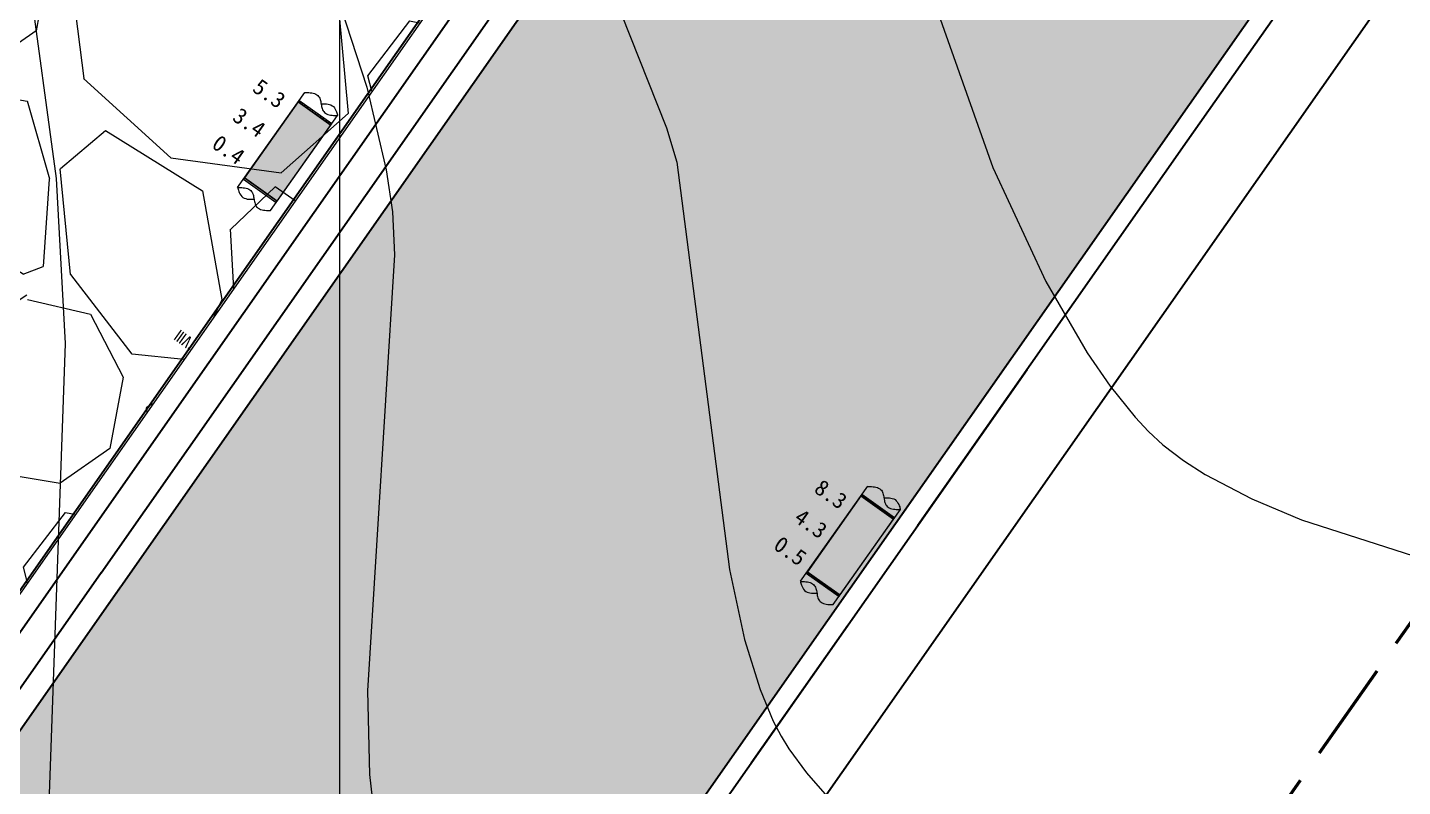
# Model space of a CAD drawing. Header units: inches. Extents: x 36473197 to 36486087, y 3899343 to 3911260.
# Drawn here: x 36480922.3 to 36481264.8, y 3904199.6 to 3904388.9 of the extents above; entities that cross this region are included whole.
import ezdxf

# ---------------------------------------------------------------- set-up
doc = ezdxf.new("R2010")
doc.units = ezdxf.units.IN
doc.header["$MEASUREMENT"] = 0
doc.linetypes.add('采区边界', pattern=[0.03, 0.0125, -0.001, 0.003, -0.001, 0.0125])
for name, color, linetype, lineweight in [('4煤底板等值线', 7, 'Continuous', 0), ('小柱状', 7, 'Continuous', 0), ('巷道', 7, 'Continuous', 0), ('巷道掘进尺', 7, 'Continuous', 0), ('经纬网', 7, 'Continuous', 0), ('西区开拓设计', 7, 'Continuous', 0), ('采掘图', 7, 'Continuous', 0), ('采空区', 7, 'Continuous', 0)]:
    doc.layers.add(name, color=color, linetype=linetype, lineweight=lineweight)
doc.layers.add('巷道1', color=7, linetype='Continuous', lineweight=0, true_color=0x2d2d2d)
doc.styles.add('宋体', font='SIMSUN.TTC')
doc.styles.add('黑体', font='simhei.ttf')
doc.linetypes.add('保护煤柱', pattern='A,0.0195,-0.001,[6,西北矿业高家堡煤矿2022年采掘接续图(2022.8.14).shx,S=1.01575e-06,R=0,X=0,Y=0],0.0195', length=0.04)

msp = doc.modelspace()

# ---------------------------------------------------------------- hatches: boundary and pattern name
at = {"layer": '小柱状'}
for points in [[(36480976.3, 3904351.36), (36480984.47, 3904345.6), (36480997.84, 3904364.56), (36480989.67, 3904370.32)], [(36481116.56, 3904253.19), (36481124.74, 3904247.43), (36481138.11, 3904266.38), (36481129.93, 3904272.15)]]:
    msp.add_hatch(color=7, dxfattribs=at).paths.add_polyline_path(points, flags=17)
at = {"layer": '小柱状', "lineweight": 0}
h = msp.add_hatch(dxfattribs=at)
h.set_pattern_fill('泥岩_1_1', color=256, scale=133.333333, angle=-35, style=0, pattern_type=2)
h.set_pattern_definition([(145, (36480989.5006, 3904364.4316), (-0.45886, -0.65532), [0.266667, -0.533333]), (325, (36480989.8393, 3904364.6828), (0.45886, 0.65532), [0.266667, -0.533333]), (325, (36480989.3423, 3904364.7867), (0.45886, 0.65532), []), (325, (36480989.11285, 3904364.459), (0.45886, 0.65532), [])])
h.paths.add_polyline_path([(36480989.67, 3904370.32), (36480997.84, 3904364.56), (36480998.07, 3904364.88), (36480989.9, 3904370.65)], flags=17)
h = msp.add_hatch(dxfattribs=at)
h.set_pattern_fill('细粒砂岩_1', color=256, scale=100, angle=-35, style=0, pattern_type=2)
h.set_pattern_definition([(145, (36481130.1439, 3904266.28966), (-0.344146, -0.49149), [0.007222, -0.592778]), (145, (36481130.14806, 3904266.28796), (-0.344146, -0.49149), [0.016, -0.584]), (145, (36481130.1507, 3904266.28735), (-0.344146, -0.49149), [0.021, -0.579]), (145, (36481130.1531, 3904266.28687), (-0.344146, -0.49149), [0.02552, -0.57448]), (145, (36481130.15474, 3904266.28694), (-0.344146, -0.49149), [0.02812, -0.57188]), (145, (36481130.1564, 3904266.287), (-0.344146, -0.49149), [0.03072, -0.56928]), (145, (36481130.158, 3904266.2871), (-0.344146, -0.49149), [0.03332, -0.56668]), (145, (36481130.1596, 3904266.2872), (-0.344146, -0.49149), [0.035708, -0.564292]), (145, (36481130.1608, 3904266.2876), (-0.344146, -0.49149), [0.037246, -0.562754]), (145, (36481130.162, 3904266.288), (-0.344146, -0.49149), [0.038785, -0.561215]), (145, (36481130.1632, 3904266.28836), (-0.344146, -0.49149), [0.040323, -0.559677]), (145, (36481130.1644, 3904266.28874), (-0.344146, -0.49149), [0.04186, -0.55814]), (145, (36481130.1656, 3904266.2891), (-0.344146, -0.49149), [9e-17, -0.6]), (145, (36481130.1656, 3904266.2891), (-0.344146, -0.49149), [0.0434, -0.5566]), (145, (36481130.1665, 3904266.2897), (-0.344146, -0.49149), [0.0442, -0.5558]), (145, (36481130.1674, 3904266.2903), (-0.344146, -0.49149), [0.045, -0.555]), (145, (36481130.1683, 3904266.2909), (-0.344146, -0.49149), [0.0458, -0.5542]), (145, (36481130.1692, 3904266.2915), (-0.344146, -0.49149), [0.0466, -0.5534]), (145, (36481130.1701, 3904266.29206), (-0.344146, -0.49149), [0.0474, -0.5526]), (145, (36481130.171, 3904266.29265), (-0.344146, -0.49149), [4e-17, -0.6]), (145, (36481130.171, 3904266.29265), (-0.344146, -0.49149), [0.0482, -0.5518]), (145, (36481130.1717, 3904266.2934), (-0.344146, -0.49149), [0.048477, -0.551523]), (145, (36481130.1724, 3904266.29413), (-0.344146, -0.49149), [0.048754, -0.551246]), (145, (36481130.17306, 3904266.2949), (-0.344146, -0.49149), [0.04903, -0.55097]), (145, (36481130.17375, 3904266.2956), (-0.344146, -0.49149), [0.049308, -0.550692]), (145, (36481130.17443, 3904266.29635), (-0.344146, -0.49149), [0.049585, -0.550415]), (145, (36481130.1751, 3904266.2971), (-0.344146, -0.49149), [0.04986, -0.55014]), (145, (36481130.1757, 3904266.2979), (-0.344146, -0.49149), [0.04986, -0.55014]), (145, (36481130.17615, 3904266.2988), (-0.344146, -0.49149), [0.049585, -0.550415]), (145, (36481130.1766, 3904266.2997), (-0.344146, -0.49149), [0.049308, -0.550692]), (145, (36481130.1771, 3904266.3006), (-0.344146, -0.49149), [0.04903, -0.55097]), (145, (36481130.17753, 3904266.3015), (-0.344146, -0.49149), [0.048754, -0.551246]), (145, (36481130.178, 3904266.3024), (-0.344146, -0.49149), [0.048477, -0.551523]), (145, (36481130.17845, 3904266.3033), (-0.344146, -0.49149), [0.0482, -0.5518]), (145, (36481130.139, 3904266.33095), (-0.344146, -0.49149), [4e-17, -0.6]), (145, (36481130.1787, 3904266.30435), (-0.344146, -0.49149), [0.0474, -0.5526]), (145, (36481130.17895, 3904266.3054), (-0.344146, -0.49149), [0.0466, -0.5534]), (145, (36481130.1792, 3904266.30645), (-0.344146, -0.49149), [0.0458, -0.5542]), (145, (36481130.17944, 3904266.3075), (-0.344146, -0.49149), [0.045, -0.555]), (145, (36481130.1797, 3904266.30854), (-0.344146, -0.49149), [0.0442, -0.5558]), (145, (36481130.1799, 3904266.3096), (-0.344146, -0.49149), [0.0434, -0.5566]), (145, (36481130.1444, 3904266.3345), (-0.344146, -0.49149), [0, -0.6]), (145, (36481130.1799, 3904266.31085), (-0.344146, -0.49149), [0.04186, -0.55814]), (145, (36481130.1798, 3904266.3121), (-0.344146, -0.49149), [0.040323, -0.559677]), (145, (36481130.17976, 3904266.3134), (-0.344146, -0.49149), [0.038785, -0.561215]), (145, (36481130.1797, 3904266.31463), (-0.344146, -0.49149), [0.037246, -0.562754]), (145, (36481130.17965, 3904266.3159), (-0.344146, -0.49149), [0.035708, -0.564292]), (145, (36481130.17924, 3904266.3174), (-0.344146, -0.49149), [0.03332, -0.56668]), (145, (36481130.17875, 3904266.31896), (-0.344146, -0.49149), [0.03072, -0.56928]), (145, (36481130.17826, 3904266.3205), (-0.344146, -0.49149), [0.02812, -0.57188]), (145, (36481130.17777, 3904266.3221), (-0.344146, -0.49149), [0.02552, -0.57448]), (145, (36481130.1765, 3904266.3242), (-0.344146, -0.49149), [0.021, -0.579]), (145, (36481130.175, 3904266.32646), (-0.344146, -0.49149), [0.016, -0.584]), (145, (36481130.17306, 3904266.3288), (-0.344146, -0.49149), [0.01011, -0.58989]), (145, (36481130.08294, 3904266.32953), (-0.344146, -0.49149), [0.007222, -0.592778]), (145, (36481130.0871, 3904266.32783), (-0.344146, -0.49149), [0.016, -0.584]), (145, (36481130.0897, 3904266.3272), (-0.344146, -0.49149), [0.021, -0.579]), (145, (36481130.09215, 3904266.32674), (-0.344146, -0.49149), [0.02552, -0.57448]), (145, (36481130.0938, 3904266.3268), (-0.344146, -0.49149), [0.02812, -0.57188]), (145, (36481130.0954, 3904266.3269), (-0.344146, -0.49149), [0.03072, -0.56928]), (145, (36481130.09707, 3904266.32696), (-0.344146, -0.49149), [0.03332, -0.56668]), (145, (36481130.0986, 3904266.3271), (-0.344146, -0.49149), [0.035708, -0.564292]), (145, (36481130.0998, 3904266.3275), (-0.344146, -0.49149), [0.037246, -0.562754]), (145, (36481130.101, 3904266.32785), (-0.344146, -0.49149), [0.038785, -0.561215]), (145, (36481130.1022, 3904266.32823), (-0.344146, -0.49149), [0.040323, -0.559677]), (145, (36481130.10343, 3904266.3286), (-0.344146, -0.49149), [0.04186, -0.55814]), (145, (36481130.10464, 3904266.329), (-0.344146, -0.49149), [2e-17, -0.6]), (145, (36481130.10464, 3904266.329), (-0.344146, -0.49149), [0.0434, -0.5566]), (145, (36481130.10554, 3904266.3296), (-0.344146, -0.49149), [0.0442, -0.5558]), (145, (36481130.10644, 3904266.33017), (-0.344146, -0.49149), [0.045, -0.555]), (145, (36481130.10734, 3904266.33076), (-0.344146, -0.49149), [0.0458, -0.5542]), (145, (36481130.10824, 3904266.33135), (-0.344146, -0.49149), [0.0466, -0.5534]), (145, (36481130.10914, 3904266.33193), (-0.344146, -0.49149), [0.0474, -0.5526]), (145, (36481130.11004, 3904266.3325), (-0.344146, -0.49149), [2e-17, -0.6]), (145, (36481130.11004, 3904266.3325), (-0.344146, -0.49149), [0.0482, -0.5518]), (145, (36481130.11073, 3904266.33326), (-0.344146, -0.49149), [0.048477, -0.551523]), (145, (36481130.1114, 3904266.334), (-0.344146, -0.49149), [0.048754, -0.551246]), (145, (36481130.1121, 3904266.33474), (-0.344146, -0.49149), [0.04903, -0.55097]), (145, (36481130.1128, 3904266.3355), (-0.344146, -0.49149), [0.049308, -0.550692]), (145, (36481130.1135, 3904266.3362), (-0.344146, -0.49149), [0.049585, -0.550415]), (145, (36481130.11417, 3904266.33696), (-0.344146, -0.49149), [0.04986, -0.55014]), (145, (36481130.11474, 3904266.3378), (-0.344146, -0.49149), [0.04986, -0.55014]), (145, (36481130.1152, 3904266.3387), (-0.344146, -0.49149), [0.049585, -0.550415]), (145, (36481130.11566, 3904266.3396), (-0.344146, -0.49149), [0.049308, -0.550692]), (145, (36481130.1161, 3904266.3405), (-0.344146, -0.49149), [0.04903, -0.55097]), (145, (36481130.1166, 3904266.3414), (-0.344146, -0.49149), [0.048754, -0.551246]), (145, (36481130.11704, 3904266.3423), (-0.344146, -0.49149), [0.048477, -0.551523]), (145, (36481130.1175, 3904266.3432), (-0.344146, -0.49149), [0.0482, -0.5518]), (145, (36481130.078, 3904266.3708), (-0.344146, -0.49149), [0, -0.6]), (145, (36481130.11775, 3904266.3442), (-0.344146, -0.49149), [0.0474, -0.5526]), (145, (36481130.118, 3904266.3453), (-0.344146, -0.49149), [0.0466, -0.5534]), (145, (36481130.11824, 3904266.3463), (-0.344146, -0.49149), [0.0458, -0.5542]), (145, (36481130.1185, 3904266.34737), (-0.344146, -0.49149), [0.045, -0.555]), (145, (36481130.1187, 3904266.3484), (-0.344146, -0.49149), [0.0442, -0.5558]), (145, (36481130.119, 3904266.34946), (-0.344146, -0.49149), [0.0434, -0.5566]), (145, (36481130.0834, 3904266.37436), (-0.344146, -0.49149), [4e-17, -0.6]), (145, (36481130.1189, 3904266.3507), (-0.344146, -0.49149), [0.04186, -0.55814]), (145, (36481130.11886, 3904266.352), (-0.344146, -0.49149), [0.040323, -0.559677]), (145, (36481130.1188, 3904266.35325), (-0.344146, -0.49149), [0.038785, -0.561215]), (145, (36481130.11875, 3904266.3545), (-0.344146, -0.49149), [0.037246, -0.562754]), (145, (36481130.1187, 3904266.35577), (-0.344146, -0.49149), [0.035708, -0.564292]), (145, (36481130.1183, 3904266.3573), (-0.344146, -0.49149), [0.03332, -0.56668]), (145, (36481130.1178, 3904266.35884), (-0.344146, -0.49149), [0.03072, -0.56928]), (145, (36481130.1173, 3904266.3604), (-0.344146, -0.49149), [0.02812, -0.57188]), (145, (36481130.1168, 3904266.36197), (-0.344146, -0.49149), [0.02552, -0.57448]), (145, (36481130.11554, 3904266.3641), (-0.344146, -0.49149), [0.021, -0.579]), (145, (36481130.11406, 3904266.36633), (-0.344146, -0.49149), [0.016, -0.584]), (145, (36481130.1121, 3904266.3687), (-0.344146, -0.49149), [0.01011, -0.58989]), (145, (36481130.0211, 3904266.37564), (-0.344146, -0.49149), [0.007222, -0.592778]), (145, (36481130.02527, 3904266.37394), (-0.344146, -0.49149), [0.016, -0.584]), (145, (36481130.0279, 3904266.3733), (-0.344146, -0.49149), [0.021, -0.579]), (145, (36481130.0303, 3904266.37285), (-0.344146, -0.49149), [0.02552, -0.57448]), (145, (36481130.03195, 3904266.3729), (-0.344146, -0.49149), [0.02812, -0.57188]), (145, (36481130.0336, 3904266.373), (-0.344146, -0.49149), [0.03072, -0.56928]), (145, (36481130.0352, 3904266.37307), (-0.344146, -0.49149), [0.03332, -0.56668]), (145, (36481130.0368, 3904266.3732), (-0.344146, -0.49149), [0.035708, -0.564292]), (145, (36481130.038, 3904266.3736), (-0.344146, -0.49149), [0.037246, -0.562754]), (145, (36481130.0392, 3904266.37396), (-0.344146, -0.49149), [0.038785, -0.561215]), (145, (36481130.0404, 3904266.37434), (-0.344146, -0.49149), [0.040323, -0.559677]), (145, (36481130.0416, 3904266.3747), (-0.344146, -0.49149), [0.04186, -0.55814]), (145, (36481130.0428, 3904266.3751), (-0.344146, -0.49149), [0, -0.6]), (145, (36481130.0428, 3904266.3751), (-0.344146, -0.49149), [0.0434, -0.5566]), (145, (36481130.0437, 3904266.3757), (-0.344146, -0.49149), [0.0442, -0.5558]), (145, (36481130.0446, 3904266.3763), (-0.344146, -0.49149), [0.045, -0.555]), (145, (36481130.0455, 3904266.37686), (-0.344146, -0.49149), [0.0458, -0.5542]), (145, (36481130.0464, 3904266.37745), (-0.344146, -0.49149), [0.0466, -0.5534]), (145, (36481130.0473, 3904266.37804), (-0.344146, -0.49149), [0.0474, -0.5526]), (145, (36481130.0482, 3904266.37863), (-0.344146, -0.49149), [3e-17, -0.6]), (145, (36481130.0482, 3904266.37863), (-0.344146, -0.49149), [0.0482, -0.5518]), (145, (36481130.0489, 3904266.3794), (-0.344146, -0.49149), [0.048477, -0.551523]), (145, (36481130.0496, 3904266.3801), (-0.344146, -0.49149), [0.048754, -0.551246]), (145, (36481130.05027, 3904266.38085), (-0.344146, -0.49149), [0.04903, -0.55097]), (145, (36481130.05095, 3904266.3816), (-0.344146, -0.49149), [0.049308, -0.550692]), (145, (36481130.05164, 3904266.3823), (-0.344146, -0.49149), [0.049585, -0.550415]), (145, (36481130.0523, 3904266.38307), (-0.344146, -0.49149), [0.04986, -0.55014]), (145, (36481130.0529, 3904266.3839), (-0.344146, -0.49149), [0.04986, -0.55014]), (145, (36481130.05336, 3904266.3848), (-0.344146, -0.49149), [0.049585, -0.550415]), (145, (36481130.0538, 3904266.3857), (-0.344146, -0.49149), [0.049308, -0.550692]), (145, (36481130.0543, 3904266.3866), (-0.344146, -0.49149), [0.04903, -0.55097]), (145, (36481130.05474, 3904266.3875), (-0.344146, -0.49149), [0.048754, -0.551246]), (145, (36481130.0552, 3904266.3884), (-0.344146, -0.49149), [0.048477, -0.551523]), (145, (36481130.05566, 3904266.3893), (-0.344146, -0.49149), [0.0482, -0.5518]), (145, (36481130.0162, 3904266.4169), (-0.344146, -0.49149), [3e-17, -0.6]), (145, (36481130.0559, 3904266.3903), (-0.344146, -0.49149), [0.0474, -0.5526]), (145, (36481130.05615, 3904266.3914), (-0.344146, -0.49149), [0.0466, -0.5534]), (145, (36481130.0564, 3904266.3924), (-0.344146, -0.49149), [0.0458, -0.5542]), (145, (36481130.05665, 3904266.3935), (-0.344146, -0.49149), [0.045, -0.555]), (145, (36481130.0569, 3904266.3945), (-0.344146, -0.49149), [0.0442, -0.5558]), (145, (36481130.05714, 3904266.3956), (-0.344146, -0.49149), [0.0434, -0.5566]), (145, (36481130.0216, 3904266.42046), (-0.344146, -0.49149), [3e-17, -0.6]), (145, (36481130.0571, 3904266.39683), (-0.344146, -0.49149), [0.04186, -0.55814]), (145, (36481130.057, 3904266.3981), (-0.344146, -0.49149), [0.040323, -0.559677]), (145, (36481130.05697, 3904266.39935), (-0.344146, -0.49149), [0.038785, -0.561215]), (145, (36481130.0569, 3904266.4006), (-0.344146, -0.49149), [0.037246, -0.562754]), (145, (36481130.05686, 3904266.4019), (-0.344146, -0.49149), [0.035708, -0.564292]), (145, (36481130.05645, 3904266.4034), (-0.344146, -0.49149), [0.03332, -0.56668]), (145, (36481130.05596, 3904266.40494), (-0.344146, -0.49149), [0.03072, -0.56928]), (145, (36481130.05547, 3904266.4065), (-0.344146, -0.49149), [0.02812, -0.57188]), (145, (36481130.055, 3904266.4081), (-0.344146, -0.49149), [0.02552, -0.57448]), (145, (36481130.0537, 3904266.4102), (-0.344146, -0.49149), [0.021, -0.579]), (145, (36481130.0522, 3904266.41244), (-0.344146, -0.49149), [0.016, -0.584]), (145, (36481130.0503, 3904266.4148), (-0.344146, -0.49149), [0.01011, -0.58989]), (145, (36481129.7261, 3904266.216), (-0.344146, -0.49149), [0.007222, -0.592778]), (145, (36481129.73024, 3904266.2143), (-0.344146, -0.49149), [0.016, -0.584]), (145, (36481129.73286, 3904266.2137), (-0.344146, -0.49149), [0.021, -0.579]), (145, (36481129.7353, 3904266.2132), (-0.344146, -0.49149), [0.02552, -0.57448]), (145, (36481129.7369, 3904266.2133), (-0.344146, -0.49149), [0.02812, -0.57188]), (145, (36481129.73856, 3904266.21334), (-0.344146, -0.49149), [0.03072, -0.56928]), (145, (36481129.7402, 3904266.2134), (-0.344146, -0.49149), [0.03332, -0.56668]), (145, (36481129.74175, 3904266.21355), (-0.344146, -0.49149), [0.035708, -0.564292]), (145, (36481129.74296, 3904266.2139), (-0.344146, -0.49149), [0.037246, -0.562754]), (145, (36481129.74416, 3904266.2143), (-0.344146, -0.49149), [0.038785, -0.561215]), (145, (36481129.74536, 3904266.2147), (-0.344146, -0.49149), [0.040323, -0.559677]), (145, (36481129.74657, 3904266.21506), (-0.344146, -0.49149), [0.04186, -0.55814]), (145, (36481129.7478, 3904266.21544), (-0.344146, -0.49149), [1e-17, -0.6]), (145, (36481129.7478, 3904266.21544), (-0.344146, -0.49149), [0.0434, -0.5566]), (145, (36481129.7487, 3904266.21603), (-0.344146, -0.49149), [0.0442, -0.5558]), (145, (36481129.7496, 3904266.2166), (-0.344146, -0.49149), [0.045, -0.555]), (145, (36481129.7505, 3904266.2172), (-0.344146, -0.49149), [0.0458, -0.5542]), (145, (36481129.7514, 3904266.2178), (-0.344146, -0.49149), [0.0466, -0.5534]), (145, (36481129.7523, 3904266.2184), (-0.344146, -0.49149), [0.0474, -0.5526]), (145, (36481129.7532, 3904266.219), (-0.344146, -0.49149), [0, -0.6]), (145, (36481129.7532, 3904266.219), (-0.344146, -0.49149), [0.0482, -0.5518]), (145, (36481129.75387, 3904266.2197), (-0.344146, -0.49149), [0.048477, -0.551523]), (145, (36481129.75455, 3904266.22046), (-0.344146, -0.49149), [0.048754, -0.551246]), (145, (36481129.75524, 3904266.2212), (-0.344146, -0.49149), [0.04903, -0.55097]), (145, (36481129.7559, 3904266.22194), (-0.344146, -0.49149), [0.049308, -0.550692]), (145, (36481129.7566, 3904266.2227), (-0.344146, -0.49149), [0.049585, -0.550415]), (145, (36481129.7573, 3904266.2234), (-0.344146, -0.49149), [0.04986, -0.55014]), (145, (36481129.7579, 3904266.22424), (-0.344146, -0.49149), [0.04986, -0.55014]), (145, (36481129.75833, 3904266.22514), (-0.344146, -0.49149), [0.049585, -0.550415]), (145, (36481129.7588, 3904266.22603), (-0.344146, -0.49149), [0.049308, -0.550692]), (145, (36481129.75925, 3904266.22693), (-0.344146, -0.49149), [0.04903, -0.55097]), (145, (36481129.7597, 3904266.22783), (-0.344146, -0.49149), [0.048754, -0.551246]), (145, (36481129.7602, 3904266.2287), (-0.344146, -0.49149), [0.048477, -0.551523]), (145, (36481129.76064, 3904266.2296), (-0.344146, -0.49149), [0.0482, -0.5518]), (145, (36481129.72115, 3904266.2573), (-0.344146, -0.49149), [2e-17, -0.6]), (145, (36481129.7609, 3904266.2307), (-0.344146, -0.49149), [0.0474, -0.5526]), (145, (36481129.7611, 3904266.2317), (-0.344146, -0.49149), [0.0466, -0.5534]), (145, (36481129.7614, 3904266.2328), (-0.344146, -0.49149), [0.0458, -0.5542]), (145, (36481129.7616, 3904266.2338), (-0.344146, -0.49149), [0.045, -0.555]), (145, (36481129.76186, 3904266.2349), (-0.344146, -0.49149), [0.0442, -0.5558]), (145, (36481129.7621, 3904266.2359), (-0.344146, -0.49149), [0.0434, -0.5566]), (145, (36481129.72656, 3904266.2608), (-0.344146, -0.49149), [4e-17, -0.6]), (145, (36481129.76205, 3904266.2372), (-0.344146, -0.49149), [0.04186, -0.55814]), (145, (36481129.762, 3904266.23844), (-0.344146, -0.49149), [0.040323, -0.559677]), (145, (36481129.76194, 3904266.2397), (-0.344146, -0.49149), [0.038785, -0.561215]), (145, (36481129.7619, 3904266.24096), (-0.344146, -0.49149), [0.037246, -0.562754]), (145, (36481129.7618, 3904266.2422), (-0.344146, -0.49149), [0.035708, -0.564292]), (145, (36481129.7614, 3904266.2437), (-0.344146, -0.49149), [0.03332, -0.56668]), (145, (36481129.76093, 3904266.2453), (-0.344146, -0.49149), [0.03072, -0.56928]), (145, (36481129.76044, 3904266.24686), (-0.344146, -0.49149), [0.02812, -0.57188]), (145, (36481129.75995, 3904266.2484), (-0.344146, -0.49149), [0.02552, -0.57448]), (145, (36481129.7587, 3904266.25054), (-0.344146, -0.49149), [0.021, -0.579]), (145, (36481129.7572, 3904266.2528), (-0.344146, -0.49149), [0.016, -0.584]), (145, (36481129.75524, 3904266.25513), (-0.344146, -0.49149), [0.01011, -0.58989]), (145, (36481129.6651, 3904266.25586), (-0.344146, -0.49149), [0.007222, -0.592778]), (145, (36481129.6693, 3904266.25416), (-0.344146, -0.49149), [0.016, -0.584]), (145, (36481129.6719, 3904266.25355), (-0.344146, -0.49149), [0.021, -0.579]), (145, (36481129.67433, 3904266.25307), (-0.344146, -0.49149), [0.02552, -0.57448]), (145, (36481129.676, 3904266.25314), (-0.344146, -0.49149), [0.02812, -0.57188]), (145, (36481129.6776, 3904266.2532), (-0.344146, -0.49149), [0.03072, -0.56928]), (145, (36481129.67925, 3904266.2533), (-0.344146, -0.49149), [0.03332, -0.56668]), (145, (36481129.6808, 3904266.2534), (-0.344146, -0.49149), [0.035708, -0.564292]), (145, (36481129.682, 3904266.2538), (-0.344146, -0.49149), [0.037246, -0.562754]), (145, (36481129.6832, 3904266.2542), (-0.344146, -0.49149), [0.038785, -0.561215]), (145, (36481129.6844, 3904266.25456), (-0.344146, -0.49149), [0.040323, -0.559677]), (145, (36481129.6856, 3904266.25494), (-0.344146, -0.49149), [0.04186, -0.55814]), (145, (36481129.6868, 3904266.2553), (-0.344146, -0.49149), [0, -0.6]), (145, (36481129.6868, 3904266.2553), (-0.344146, -0.49149), [0.0434, -0.5566]), (145, (36481129.6877, 3904266.2559), (-0.344146, -0.49149), [0.0442, -0.5558]), (145, (36481129.6886, 3904266.2565), (-0.344146, -0.49149), [0.045, -0.555]), (145, (36481129.6895, 3904266.2571), (-0.344146, -0.49149), [0.0458, -0.5542]), (145, (36481129.6904, 3904266.2577), (-0.344146, -0.49149), [0.0466, -0.5534]), (145, (36481129.6913, 3904266.25826), (-0.344146, -0.49149), [0.0474, -0.5526]), (145, (36481129.6922, 3904266.25885), (-0.344146, -0.49149), [2e-17, -0.6]), (145, (36481129.6922, 3904266.25885), (-0.344146, -0.49149), [0.0482, -0.5518]), (145, (36481129.6929, 3904266.2596), (-0.344146, -0.49149), [0.048477, -0.551523]), (145, (36481129.6936, 3904266.26033), (-0.344146, -0.49149), [0.048754, -0.551246]), (145, (36481129.6943, 3904266.2611), (-0.344146, -0.49149), [0.04903, -0.55097]), (145, (36481129.695, 3904266.2618), (-0.344146, -0.49149), [0.049308, -0.550692]), (145, (36481129.69566, 3904266.26255), (-0.344146, -0.49149), [0.049585, -0.550415]), (145, (36481129.69635, 3904266.2633), (-0.344146, -0.49149), [0.04986, -0.55014]), (145, (36481129.6969, 3904266.2641), (-0.344146, -0.49149), [0.04986, -0.55014]), (145, (36481129.6974, 3904266.265), (-0.344146, -0.49149), [0.049585, -0.550415]), (145, (36481129.69784, 3904266.2659), (-0.344146, -0.49149), [0.049308, -0.550692]), (145, (36481129.6983, 3904266.2668), (-0.344146, -0.49149), [0.04903, -0.55097]), (145, (36481129.69876, 3904266.2677), (-0.344146, -0.49149), [0.048754, -0.551246]), (145, (36481129.6992, 3904266.2686), (-0.344146, -0.49149), [0.048477, -0.551523]), (145, (36481129.6997, 3904266.2695), (-0.344146, -0.49149), [0.0482, -0.5518]), (145, (36481129.6602, 3904266.29715), (-0.344146, -0.49149), [2e-17, -0.6]), (145, (36481129.6999, 3904266.27055), (-0.344146, -0.49149), [0.0474, -0.5526]), (145, (36481129.7002, 3904266.2716), (-0.344146, -0.49149), [0.0466, -0.5534]), (145, (36481129.7004, 3904266.27265), (-0.344146, -0.49149), [0.0458, -0.5542]), (145, (36481129.70067, 3904266.2737), (-0.344146, -0.49149), [0.045, -0.555]), (145, (36481129.7009, 3904266.27474), (-0.344146, -0.49149), [0.0442, -0.5558]), (145, (36481129.70116, 3904266.2758), (-0.344146, -0.49149), [0.0434, -0.5566]), (145, (36481129.6656, 3904266.3007), (-0.344146, -0.49149), [2e-17, -0.6]), (145, (36481129.7011, 3904266.27705), (-0.344146, -0.49149), [0.04186, -0.55814]), (145, (36481129.70104, 3904266.2783), (-0.344146, -0.49149), [0.040323, -0.559677]), (145, (36481129.701, 3904266.2796), (-0.344146, -0.49149), [0.038785, -0.561215]), (145, (36481129.70093, 3904266.28083), (-0.344146, -0.49149), [0.037246, -0.562754]), (145, (36481129.7009, 3904266.2821), (-0.344146, -0.49149), [0.035708, -0.564292]), (145, (36481129.7005, 3904266.2836), (-0.344146, -0.49149), [0.03332, -0.56668]), (145, (36481129.7, 3904266.28516), (-0.344146, -0.49149), [0.03072, -0.56928]), (145, (36481129.6995, 3904266.2867), (-0.344146, -0.49149), [0.02812, -0.57188]), (145, (36481129.699, 3904266.2883), (-0.344146, -0.49149), [0.02552, -0.57448]), (145, (36481129.6977, 3904266.2904), (-0.344146, -0.49149), [0.021, -0.579]), (145, (36481129.69624, 3904266.29266), (-0.344146, -0.49149), [0.016, -0.584]), (145, (36481129.6943, 3904266.295), (-0.344146, -0.49149), [0.01011, -0.58989]), (145, (36481129.6033, 3904266.30197), (-0.344146, -0.49149), [0.007222, -0.592778]), (145, (36481129.60745, 3904266.30027), (-0.344146, -0.49149), [0.016, -0.584]), (145, (36481129.6101, 3904266.29965), (-0.344146, -0.49149), [0.021, -0.579]), (145, (36481129.6125, 3904266.2992), (-0.344146, -0.49149), [0.02552, -0.57448]), (145, (36481129.61413, 3904266.29925), (-0.344146, -0.49149), [0.02812, -0.57188]), (145, (36481129.6158, 3904266.2993), (-0.344146, -0.49149), [0.03072, -0.56928]), (145, (36481129.6174, 3904266.2994), (-0.344146, -0.49149), [0.03332, -0.56668]), (145, (36481129.61896, 3904266.29953), (-0.344146, -0.49149), [0.035708, -0.564292]), (145, (36481129.62017, 3904266.2999), (-0.344146, -0.49149), [0.037246, -0.562754]), (145, (36481129.62137, 3904266.3003), (-0.344146, -0.49149), [0.038785, -0.561215]), (145, (36481129.6226, 3904266.30066), (-0.344146, -0.49149), [0.040323, -0.559677]), (145, (36481129.6238, 3904266.30104), (-0.344146, -0.49149), [0.04186, -0.55814]), (145, (36481129.625, 3904266.3014), (-0.344146, -0.49149), [2e-17, -0.6]), (145, (36481129.625, 3904266.3014), (-0.344146, -0.49149), [0.0434, -0.5566]), (145, (36481129.6259, 3904266.302), (-0.344146, -0.49149), [0.0442, -0.5558]), (145, (36481129.6268, 3904266.3026), (-0.344146, -0.49149), [0.045, -0.555]), (145, (36481129.6277, 3904266.3032), (-0.344146, -0.49149), [0.0458, -0.5542]), (145, (36481129.6286, 3904266.3038), (-0.344146, -0.49149), [0.0466, -0.5534]), (145, (36481129.6295, 3904266.30437), (-0.344146, -0.49149), [0.0474, -0.5526]), (145, (36481129.6304, 3904266.30496), (-0.344146, -0.49149), [0, -0.6]), (145, (36481129.6304, 3904266.30496), (-0.344146, -0.49149), [0.0482, -0.5518]), (145, (36481129.6311, 3904266.3057), (-0.344146, -0.49149), [0.048477, -0.551523]), (145, (36481129.63176, 3904266.30644), (-0.344146, -0.49149), [0.048754, -0.551246]), (145, (36481129.63245, 3904266.3072), (-0.344146, -0.49149), [0.04903, -0.55097]), (145, (36481129.63314, 3904266.3079), (-0.344146, -0.49149), [0.049308, -0.550692]), (145, (36481129.6338, 3904266.30866), (-0.344146, -0.49149), [0.049585, -0.550415]), (145, (36481129.6345, 3904266.3094), (-0.344146, -0.49149), [0.04986, -0.55014]), (145, (36481129.6351, 3904266.3102), (-0.344146, -0.49149), [0.04986, -0.55014]), (145, (36481129.63554, 3904266.3111), (-0.344146, -0.49149), [0.049585, -0.550415]), (145, (36481129.636, 3904266.312), (-0.344146, -0.49149), [0.049308, -0.550692]), (145, (36481129.63646, 3904266.3129), (-0.344146, -0.49149), [0.04903, -0.55097]), (145, (36481129.6369, 3904266.3138), (-0.344146, -0.49149), [0.048754, -0.551246]), (145, (36481129.6374, 3904266.3147), (-0.344146, -0.49149), [0.048477, -0.551523]), (145, (36481129.63784, 3904266.3156), (-0.344146, -0.49149), [0.0482, -0.5518]), (145, (36481129.59836, 3904266.34325), (-0.344146, -0.49149), [0, -0.6]), (145, (36481129.6381, 3904266.31666), (-0.344146, -0.49149), [0.0474, -0.5526]), (145, (36481129.63834, 3904266.3177), (-0.344146, -0.49149), [0.0466, -0.5534]), (145, (36481129.6386, 3904266.31875), (-0.344146, -0.49149), [0.0458, -0.5542]), (145, (36481129.6388, 3904266.3198), (-0.344146, -0.49149), [0.045, -0.555]), (145, (36481129.6391, 3904266.32085), (-0.344146, -0.49149), [0.0442, -0.5558]), (145, (36481129.6393, 3904266.3219), (-0.344146, -0.49149), [0.0434, -0.5566]), (145, (36481129.60377, 3904266.3468), (-0.344146, -0.49149), [4e-17, -0.6]), (145, (36481129.63926, 3904266.32316), (-0.344146, -0.49149), [0.04186, -0.55814]), (145, (36481129.6392, 3904266.3244), (-0.344146, -0.49149), [0.040323, -0.559677]), (145, (36481129.63915, 3904266.3257), (-0.344146, -0.49149), [0.038785, -0.561215]), (145, (36481129.6391, 3904266.32694), (-0.344146, -0.49149), [0.037246, -0.562754]), (145, (36481129.63904, 3904266.3282), (-0.344146, -0.49149), [0.035708, -0.564292]), (145, (36481129.63863, 3904266.3297), (-0.344146, -0.49149), [0.03332, -0.56668]), (145, (36481129.63814, 3904266.33127), (-0.344146, -0.49149), [0.03072, -0.56928]), (145, (36481129.63765, 3904266.33283), (-0.344146, -0.49149), [0.02812, -0.57188]), (145, (36481129.63716, 3904266.3344), (-0.344146, -0.49149), [0.02552, -0.57448]), (145, (36481129.6359, 3904266.3365), (-0.344146, -0.49149), [0.021, -0.579]), (145, (36481129.6344, 3904266.33877), (-0.344146, -0.49149), [0.016, -0.584]), (145, (36481129.63245, 3904266.3411), (-0.344146, -0.49149), [0.01011, -0.58989])])
h.paths.add_polyline_path([(36481129.89, 3904272.08), (36481138.06, 3904266.31), (36481138.29, 3904266.64), (36481130.12, 3904272.4)], flags=17)
h = msp.add_hatch(dxfattribs=at)
h.set_pattern_fill('泥岩_1_1', color=256, scale=133.333333, angle=-35, style=0, pattern_type=2)
h.set_pattern_definition([(145, (36481116.1146, 3904246.90276), (-0.45886, -0.65532), [0.266667, -0.533333]), (325, (36481116.4533, 3904247.15394), (0.45886, 0.65532), [0.266667, -0.533333]), (325, (36481115.9563, 3904247.2578), (0.45886, 0.65532), []), (325, (36481115.7269, 3904246.9301), (0.45886, 0.65532), [])])
h.paths.add_polyline_path([(36481116.28, 3904252.79), (36481124.46, 3904247.03), (36481124.69, 3904247.36), (36481116.51, 3904253.12)], flags=17)
at = {"layer": '采空区'}
h = msp.add_hatch(dxfattribs=at)
h.set_pattern_fill('GRAVEL', color=160, scale=105.790118, angle=-45, style=0)
h.set_pattern_definition([(148.011827392, (68595590.285, -13821201.454), (-1084.5972532358, 668.1492536708), [14.23257937, -1409.02790148]), (104.968780616, (68595578.214, -13821193.9146), (324.60542222537, -1231.83032385526), [24.42355305, -2417.93098663]), (52.509486966, (68595571.9054, -13821170.32), (-962.3304480337, -1243.8860362498), [17.2213618, -1704.91699648]), (187.272728894, (68595538.696, -13821134.2805), (2102.03324767324, 263.1870727482), [22.2411029, -2201.86876955]), (212.832694066, (68595516.6337, -13821137.096), (1158.3562619836, 741.3383686664), [21.80916186, -2159.1099997]), (277.272728894, (68595498.3083, -13821148.921), (-263.1870727482, 2102.03324767324), [22.2411029, -2201.86876955]), (317.693280355, (68595501.124, -13821170.983), (-1280.6230671857, 1170.6969212542), [29.41272083, -2911.85698693]), (352.254368263, (68595522.876, -13821190.7806), (2420.61081370132, -325.1753159775), [27.7686366, -2749.09602793]), (41.428605503, (68595550.3914, -13821194.523), (1207.43395219005, 1072.25659396515), [22.31642548, -2209.32856695]), (95.235398197, (68595567.124, -13821179.757), (97.870433537, -1164.3841181808), [25.4776458, -1248.40407042]), (142.396477686, (68595564.799, -13821154.3853), (-1366.43778832802, 1048.145169176), [32.9481208, -3261.86639243]), (58.813114722, (68595555.839, -13821237.606), (496.519811386, 839.4937490794), [11.24559538, -1113.31878876]), (91.468274278, (68595561.662, -13821227.985), (30.4242278625, -1391.1191068693), [21.39467617, -2118.07806326]), (144.99903989, (68595561.114, -13821206.6), (-104.18323661, -18.36851547), [14.96094433, -134.64887587]), (123.197630402, (68595572.33, -13821197.1), (300.20905056, -484.1791521155), [8.05676384, -797.61677474]), (211.800449374, (68595567.919, -13821190.359), (294.181194363, 159.288783014), [11.39391312, -558.30330943]), (310.96279642, (68595558.235, -13821196.363), (263.472019624, -275.812678895), [18.50575962, -598.35133172]), (81.56409107, (68595570.367, -13821210.337), (-67.446205674, -226.734988688), [13.38149787, -321.15623022]), (296.388580222, (68595557.265, -13821129.9324), (496.2348645101, -986.7268196989), [18.74600898, -1855.85966514]), (350.34521583, (68595565.597, -13821146.725), (-1219.489664585, 214.679276294), [15.7268648, -1556.95630813]), (213.197630402, (68595591.204, -13821206.663), (484.1791521155, 300.20905056), [16.11342188, -789.5601167]), (263.609499554, (68595577.72, -13821215.486), (128.86455515155, 1096.9379125064), [18.74600898, -1855.85966514]), (259.44299467, (68595492.672, -13821141.321), (116.523895881, 557.653213987), [18.07741543, -885.7937524]), (214.774180457, (68595489.3595, -13821159.092), (1054.1730253733, 722.9698531985), [15.14681757, -1499.53716794]), (346.800449375, (68595487.204, -13821226.074), (557.653213987, -116.523895881), [16.11342188, -789.5601167]), (297.353064525, (68595502.892, -13821229.753), (-655.5236475241, 1280.9080140618), [17.73370334, -1755.63182905]), (349.44299467, (68595478.204, -13821175.024), (-557.653213987, 116.523895881), [9.03870772, -894.8324601]), (21.30897236, (68595486.102, -13821219.823), (398.364430973, 177.657298482), [5.39423814, -534.03163993]), (85.96279642, (68595491.128, -13821217.863), (-49.077690206, -330.918225299), [21.80916186, -414.37467045]), (106.008045845, (68595492.663, -13821196.1075), (287.8683912895, -1023.4638506347), [20.21120212, -2000.90617204]), (223.68910741, (68595548.86, -13821198.016), (189.997957753, 140.920267546), [15.25726246, -366.17443387]), (273.156266475, (68595537.8263, -13821208.555), (103.8982897342, -1807.85205331037), [26.63731707, -2637.08980142]), (340.94443579, (68595539.293, -13821235.152), (-802.7567181436, 288.1533381656), [10.89172743, -1078.2842042]), (9.9990399, (68595549.59, -13821238.71), (85.81472114, 122.55175208), [6.3474071, -99.4427113]), (40.255477052, (68595495.421, -13821193.473), (-655.8085944002, -545.3125547165), [14.6967864, -1454.9865081]), (328.011827393, (68595506.637, -13821183.976), (1084.5972532358, -668.1492536708), [28.46515874, -1394.7953221]), (279.9990399, (68595530.78, -13821199.05), (122.55175208, -85.81472114), [27.50543078, -78.28468762]), (245.303886357, (68595535.556, -13821226.1426), (-545.5975015926, -1170.4119743781), [16.72689878, -1655.96174163]), (174.053643987, (68595528.568, -13821241.34), (-435.101461909, 30.7091747386), [15.40325282, -754.76043433]), (127.645015252, (68595513.247, -13821239.744), (-1390.83415999324, 1795.7963409158), [25.07913442, -2482.83845253]), (95.425118628, (68595497.9296, -13821219.886), (-134.60746447276, 1372.75059140138), [26.5320559, -2626.6706156])])
h.paths.add_polyline_path([(36481422.62, 3905274.64), (36480698.68, 3904240.77), (36480844.14, 3904138.91), (36481568.09, 3905172.78)], flags=17)
h = msp.add_hatch(dxfattribs=at)
h.set_pattern_fill('GRAVEL', color=160, scale=105.7901, angle=315, style=0)
h.set_pattern_definition([(148.01184, (36473314.5915, 3905701.285), (-1084.597172, 668.1489286), [14.2326, -1409.0277]), (104.96874, (36473302.52, 3905708.825), (324.6044794, -1231.8303788), [24.4235, -2417.9306]), (52.50944, (36473296.2116, 3905732.4196), (-962.331355, -1243.885012), [17.2214, -1704.9166]), (187.27274, (36473263.002, 3905768.459), (2102.0328397, 263.1874473), [22.2411, -2201.8684]), (212.83274, (36473240.94, 3905765.6434), (1158.3555047, 741.3392058), [21.8092, -2159.1096]), (277.27274, (36473222.6146, 3905753.8187), (-263.1874473, 2102.0328397), [22.2411, -2201.8684]), (317.69324, (36473225.43, 3905731.7565), (-1280.6219798, 1170.6976592), [29.4127, -2911.8565]), (352.25434, (36473247.1824, 3905711.959), (2420.6101977, -325.17645), [27.7686, -2749.0955]), (41.42864, (36473274.6976, 3905708.2163), (1207.4330738, 1072.2571742), [22.3164, -2209.3282]), (95.23544, (36473291.43, 3905722.983), (97.871316, -1164.383859), [25.4776, -1248.4039]), (142.39644, (36473289.1053, 3905748.3542), (-1366.4368608, 1048.1458982), [32.9481, -3261.8658]), (58.81314, (36473280.145, 3905665.134), (496.519391, 839.493861), [11.2456, -1113.3185]), (91.46824, (36473285.9684, 3905674.7543), (30.423367, -1391.1188315), [21.3947, -2118.0777]), (144.999, (36473285.42, 3905696.14), (-104.18325, -18.3685), [14.961, -134.6488]), (123.19764, (36473296.636, 3905705.639), (300.209131, -484.179015), [8.0568, -797.6166]), (211.80044, (36473292.225, 3905712.38), (294.181173, 159.28875), [11.3939, -558.3032]), (310.96284, (36473282.542, 3905706.377), (263.472196, -275.81238), [18.5058, -598.3512]), (81.56414, (36473294.673, 3905692.402), (-67.44602, -226.73497), [13.3815, -321.1562]), (296.38854, (36473281.5714, 3905772.807), (496.234059, -986.727011), [18.746, -1855.8593]), (350.34524, (36473289.903, 3905756.0144), (-1219.4895877, 214.6787046), [15.7269, -1556.9561]), (213.19764, (36473315.51, 3905696.076), (484.179015, 300.209131), [16.1134, -789.56]), (263.60954, (36473302.0264, 3905687.2534), (128.863733, 1096.937817), [18.746, -1855.8593]), (259.44304, (36473216.978, 3905761.419), (116.523425, 557.653236), [18.0774, -885.7936]), (214.77414, (36473213.666, 3905743.647), (1054.173342, 722.9689766), [15.1468, -1499.5369]), (346.80044, (36473211.51, 3905676.666), (557.653113, -116.524019), [16.1134, -789.56]), (297.35304, (36473227.198, 3905672.986), (-655.522998, 1280.9081026), [17.7337, -1755.6316]), (349.44304, (36473202.51, 3905727.715), (-557.653236, 116.523425), [9.0387, -894.8323]), (21.30894, (36473210.408, 3905682.917), (398.364484, 177.657035), [5.3942, -534.0315]), (85.96284, (36473215.434, 3905684.877), (-49.07747, -330.91819), [21.8092, -414.3745]), (106.00804, (36473216.969, 3905706.632), (287.8682655, -1023.4636592), [20.2112, -2000.9058]), (223.68914, (36473273.165, 3905704.723), (189.99785, 140.92037), [15.2573, -366.1743]), (273.15624, (36473262.1325, 3905694.1846), (103.8974268, -1807.8518197), [26.6373, -2637.0894]), (340.94444, (36473263.599, 3905667.588), (-802.756619, 288.153284), [10.8917, -1078.284]), (9.999, (36473273.89, 3905664.03), (85.8147, 122.5517), [6.3474, -99.4427]), (40.25544, (36473219.727, 3905709.267), (-655.80883, -545.311972), [14.6968, -1454.9863]), (328.01184, (36473230.9435, 3905718.764), (1084.597172, -668.1489286), [28.4652, -1394.7951]), (279.999, (36473255.09, 3905703.68), (122.5517, -85.8147), [27.5054, -78.2847]), (245.30384, (36473259.862, 3905676.597), (545.598409, 1170.411331), [16.7269, -1655.9614]), (174.05364, (36473252.874, 3905661.4), (-435.101397, 30.709156), [15.4033, -754.7603]), (127.64504, (36473237.5534, 3905662.9956), (-1390.8346447, 1795.79545), [25.0791, -2482.838]), (95.42514, (36473222.236, 3905682.8536), (-134.607993, 1372.7503153), [26.5321, -2626.6702])])
h.paths.add_polyline_path([(36480745.75, 3903964.07), (36480867.8, 3903878.61), (36481689.97, 3905052.74), (36481567.59, 3905138.36)])

# ---------------------------------------------------------------- linework, layer by layer
at = {"layer": '4煤底板等值线', "color": 7, "linetype": 'Continuous', "lineweight": 0, "flags": 128}
for points in [[(36481089.66, 3904599.65), (36481090.4, 3904576.59), (36481093.77, 3904550.75), (36481100.26, 3904522.75), (36481107.51, 3904500.42), (36481124.47, 3904462.16), (36481162.81, 3904353.99), (36481175.95, 3904325.57), (36481186.25, 3904307.74), (36481191.98, 3904299.44), (36481198.21, 3904291.71), (36481201.55, 3904288.13), (36481205.09, 3904284.8), (36481210.23, 3904280.9), (36481215.69, 3904277.43), (36481227.31, 3904271.34), (36481239.63, 3904266.12), (36481328.03, 3904237.66)], [(36481008.12, 3904591.7), (36481023.38, 3904552.62), (36481058.69, 3904421.3), (36481081.5, 3904363.84), (36481084.06, 3904355.34), (36481097.16, 3904253.72), (36481100.91, 3904236.3), (36481104.77, 3904223.84), (36481108.06, 3904215.94), (36481110.01, 3904212.16), (36481111.96, 3904209.02), (36481116.35, 3904203), (36481123.82, 3904194.46), (36481134.96, 3904183.76), (36481153.5, 3904168.78), (36481332.26, 3904044.14)], [(36480927.63, 3904582.37), (36480933.49, 3904576.77), (36480941.43, 3904567.48), (36480948.37, 3904557.49), (36480952.15, 3904550.7), (36480958.6, 3904536.63), (36480966.42, 3904514.54), (36480986.23, 3904437.22), (36481006.84, 3904374), (36481011.63, 3904353.4), (36481013.18, 3904342.92), (36481013.73, 3904332.18), (36481006.95, 3904223.52), (36481007.45, 3904202.61), (36481009.25, 3904187.34)], [(36480913.7, 3904441.9), (36480922.55, 3904402.01), (36480929.44, 3904351.24), (36480931.69, 3904310.09), (36480926.65, 3904169.66), (36480928.07, 3904145.55), (36480931.23, 3904123.83), (36480936.02, 3904104.45), (36480942.78, 3904085.53), (36480952.32, 3904065.42), (36480964.99, 3904044.59), (36480978.46, 3904026.76), (36480992.2, 3904011.94), (36481005.75, 3903999.99), (36481022.07, 3903988.46)]]:
    msp.add_lwpolyline(points, dxfattribs=at)
at = {"layer": '小柱状', "color": 7, "linetype": 'Continuous', "lineweight": 0}
for p, q in [((36480974.63, 3904348.99), (36480991.34, 3904372.69)), ((36480982.8, 3904343.23), (36480999.51, 3904366.93)), ((36481114.89, 3904250.82), (36481131.61, 3904274.52)), ((36481123.02, 3904244.99), (36481139.73, 3904268.68))]:
    msp.add_line(p, q, dxfattribs=at)
at = {"layer": '小柱状', "linetype": 'Continuous', "flags": 128}
for points in [[(36480976.3, 3904351.36), (36480984.47, 3904345.6), (36480997.84, 3904364.56), (36480989.67, 3904370.32), (36480976.3, 3904351.36)], [(36480989.67, 3904370.32), (36480997.84, 3904364.56), (36480998.07, 3904364.88), (36480989.9, 3904370.65), (36480989.67, 3904370.32)], [(36480976.07, 3904351.03), (36480984.24, 3904345.27), (36480984.47, 3904345.6), (36480976.3, 3904351.36), (36480976.07, 3904351.03)], [(36481116.51, 3904253.12), (36481124.69, 3904247.36), (36481138.06, 3904266.31), (36481129.89, 3904272.08), (36481116.51, 3904253.12)], [(36481129.89, 3904272.08), (36481138.06, 3904266.31), (36481138.29, 3904266.64), (36481130.12, 3904272.4), (36481129.89, 3904272.08)], [(36481116.28, 3904252.79), (36481124.46, 3904247.03), (36481124.69, 3904247.36), (36481116.51, 3904253.12), (36481116.28, 3904252.79)]]:
    msp.add_lwpolyline(points, dxfattribs=at)
at = {"layer": '小柱状', "color": 7, "linetype": 'Continuous', "flags": 128}
for points in [[(36480976.3, 3904351.36), (36480984.47, 3904345.6), (36480997.84, 3904364.56), (36480989.67, 3904370.32), (36480976.3, 3904351.36)], [(36481116.51, 3904253.12), (36481124.69, 3904247.36), (36481138.06, 3904266.31), (36481129.89, 3904272.08), (36481116.51, 3904253.12)]]:
    msp.add_lwpolyline(points, dxfattribs=at)
at = {"layer": '小柱状', "color": 7}
for points in [[(36480976.3, 3904351.36), (36480984.47, 3904345.6), (36480997.84, 3904364.56), (36480989.67, 3904370.32), (36480976.3, 3904351.36)], [(36481116.56, 3904253.19), (36481124.74, 3904247.43), (36481138.11, 3904266.38), (36481129.93, 3904272.15), (36481116.56, 3904253.19)]]:
    msp.add_lwpolyline(points, dxfattribs=at)
at = {"layer": '小柱状', "color": 7, "linetype": 'Continuous', "lineweight": 0, "flags": 128}
for points in [[(36480991.34, 3904372.69), (36480991.39, 3904372.69), (36480991.53, 3904372.69), (36480991.75, 3904372.69), (36480992.03, 3904372.68), (36480992.36, 3904372.66), (36480992.71, 3904372.62), (36480993.08, 3904372.57), (36480993.44, 3904372.5), (36480993.79, 3904372.4), (36480994.1, 3904372.27), (36480994.37, 3904372.11), (36480994.6, 3904371.93), (36480994.79, 3904371.72), (36480994.94, 3904371.49), (36480995.07, 3904371.24), (36480995.17, 3904370.97), (36480995.25, 3904370.69), (36480995.32, 3904370.4), (36480995.37, 3904370.11), (36480995.48, 3904369.51), (36480995.54, 3904369.22), (36480995.6, 3904368.93), (36480995.69, 3904368.65), (36480995.79, 3904368.38), (36480995.91, 3904368.13), (36480996.07, 3904367.9), (36480996.25, 3904367.69), (36480996.48, 3904367.5), (36480996.75, 3904367.35), (36480997.07, 3904367.22), (36480997.41, 3904367.12), (36480997.78, 3904367.05), (36480998.15, 3904367), (36480998.5, 3904366.96), (36480998.82, 3904366.94), (36480999.1, 3904366.93), (36480999.32, 3904366.93), (36480999.46, 3904366.93), (36480999.51, 3904366.93)], [(36480995.43, 3904369.81), (36480995.48, 3904369.82), (36480995.62, 3904369.83), (36480995.83, 3904369.85), (36480996.11, 3904369.87), (36480996.43, 3904369.87), (36480996.78, 3904369.85), (36480997.14, 3904369.8), (36480997.51, 3904369.71), (36480997.87, 3904369.58), (36480998.19, 3904369.39), (36480998.48, 3904369.15), (36480998.72, 3904368.86), (36480998.93, 3904368.54), (36480999.1, 3904368.21), (36480999.24, 3904367.89), (36480999.34, 3904367.59), (36480999.42, 3904367.32), (36480999.47, 3904367.11), (36480999.5, 3904366.98), (36480999.51, 3904366.93)], [(36480974.63, 3904348.99), (36480974.68, 3904348.99), (36480974.82, 3904348.99), (36480975.04, 3904348.99), (36480975.32, 3904348.98), (36480975.64, 3904348.96), (36480976, 3904348.92), (36480976.36, 3904348.87), (36480976.73, 3904348.8), (36480977.08, 3904348.7), (36480977.39, 3904348.57), (36480977.66, 3904348.41), (36480977.89, 3904348.23), (36480978.08, 3904348.02), (36480978.23, 3904347.79), (36480978.36, 3904347.54), (36480978.46, 3904347.27), (36480978.54, 3904346.99), (36480978.6, 3904346.7), (36480978.66, 3904346.41), (36480978.77, 3904345.81), (36480978.82, 3904345.52), (36480978.89, 3904345.23), (36480978.97, 3904344.95), (36480979.07, 3904344.68), (36480979.2, 3904344.43), (36480979.35, 3904344.2), (36480979.54, 3904343.99), (36480979.77, 3904343.8), (36480980.04, 3904343.65), (36480980.35, 3904343.52), (36480980.7, 3904343.42), (36480981.07, 3904343.35), (36480981.43, 3904343.3), (36480981.79, 3904343.26), (36480982.11, 3904343.24), (36480982.39, 3904343.23), (36480982.61, 3904343.23), (36480982.75, 3904343.23), (36480982.8, 3904343.23)], [(36480974.63, 3904348.99), (36480974.64, 3904348.94), (36480974.67, 3904348.8), (36480974.72, 3904348.6), (36480974.8, 3904348.33), (36480974.91, 3904348.03), (36480975.04, 3904347.71), (36480975.21, 3904347.38), (36480975.42, 3904347.06), (36480975.67, 3904346.77), (36480975.95, 3904346.53), (36480976.28, 3904346.34), (36480976.63, 3904346.21), (36480977, 3904346.12), (36480977.36, 3904346.07), (36480977.72, 3904346.05), (36480978.04, 3904346.05), (36480978.31, 3904346.06), (36480978.52, 3904346.08), (36480978.66, 3904346.1), (36480978.71, 3904346.11)], [(36481131.56, 3904274.45), (36481131.61, 3904274.45), (36481131.75, 3904274.45), (36481131.97, 3904274.45), (36481132.25, 3904274.44), (36481132.57, 3904274.42), (36481132.92, 3904274.38), (36481133.29, 3904274.33), (36481133.66, 3904274.25), (36481134, 3904274.16), (36481134.32, 3904274.03), (36481134.59, 3904273.87), (36481134.82, 3904273.69), (36481135, 3904273.48), (36481135.16, 3904273.24), (36481135.28, 3904272.99), (36481135.38, 3904272.73), (36481135.47, 3904272.45), (36481135.53, 3904272.16), (36481135.59, 3904271.86), (36481135.69, 3904271.27), (36481135.75, 3904270.97), (36481135.82, 3904270.68), (36481135.9, 3904270.41), (36481136, 3904270.14), (36481136.13, 3904269.89), (36481136.28, 3904269.66), (36481136.47, 3904269.45), (36481136.7, 3904269.26), (36481136.97, 3904269.1), (36481137.28, 3904268.98), (36481137.63, 3904268.88), (36481137.99, 3904268.81), (36481138.36, 3904268.75), (36481138.71, 3904268.72), (36481139.04, 3904268.7), (36481139.32, 3904268.69), (36481139.54, 3904268.68), (36481139.68, 3904268.68), (36481139.73, 3904268.68)], [(36481135.64, 3904271.57), (36481135.69, 3904271.57), (36481135.83, 3904271.59), (36481136.05, 3904271.61), (36481136.32, 3904271.63), (36481136.64, 3904271.63), (36481136.99, 3904271.61), (36481137.36, 3904271.56), (36481137.73, 3904271.47), (36481138.08, 3904271.33), (36481138.41, 3904271.15), (36481138.69, 3904270.9), (36481138.94, 3904270.61), (36481139.14, 3904270.3), (36481139.31, 3904269.97), (36481139.45, 3904269.65), (36481139.56, 3904269.34), (36481139.64, 3904269.08), (36481139.69, 3904268.87), (36481139.72, 3904268.73), (36481139.73, 3904268.68)], [(36481114.84, 3904250.75), (36481114.89, 3904250.75), (36481115.04, 3904250.75), (36481115.26, 3904250.75), (36481115.53, 3904250.74), (36481115.86, 3904250.72), (36481116.21, 3904250.68), (36481116.58, 3904250.63), (36481116.94, 3904250.55), (36481117.29, 3904250.46), (36481117.61, 3904250.33), (36481117.88, 3904250.17), (36481118.1, 3904249.99), (36481118.29, 3904249.78), (36481118.45, 3904249.55), (36481118.57, 3904249.29), (36481118.67, 3904249.03), (36481118.75, 3904248.75), (36481118.82, 3904248.46), (36481118.88, 3904248.16), (36481118.98, 3904247.57), (36481119.04, 3904247.27), (36481119.11, 3904246.99), (36481119.19, 3904246.71), (36481119.29, 3904246.44), (36481119.41, 3904246.19), (36481119.57, 3904245.96), (36481119.76, 3904245.75), (36481119.98, 3904245.56), (36481120.25, 3904245.4), (36481120.57, 3904245.28), (36481120.92, 3904245.18), (36481121.28, 3904245.11), (36481121.65, 3904245.05), (36481122, 3904245.02), (36481122.32, 3904245), (36481122.6, 3904244.99), (36481122.82, 3904244.98), (36481122.96, 3904244.98), (36481123.02, 3904244.99)], [(36481114.84, 3904250.75), (36481114.85, 3904250.7), (36481114.88, 3904250.56), (36481114.94, 3904250.35), (36481115.01, 3904250.09), (36481115.12, 3904249.79), (36481115.26, 3904249.46), (36481115.43, 3904249.14), (36481115.64, 3904248.82), (36481115.88, 3904248.53), (36481116.17, 3904248.29), (36481116.49, 3904248.1), (36481116.85, 3904247.97), (36481117.21, 3904247.88), (36481117.58, 3904247.83), (36481117.93, 3904247.81), (36481118.25, 3904247.81), (36481118.53, 3904247.82), (36481118.74, 3904247.84), (36481118.88, 3904247.86), (36481118.93, 3904247.87)]]:
    msp.add_lwpolyline(points, dxfattribs=at)
at = {"layer": '巷道', "color": 7, "linetype": 'Continuous', "lineweight": 30, "flags": 128}
for points in [[(36481207.26, 3904363.38), (36481234.22, 3904401.88)], [(36481211.19, 3904360.62), (36481238.15, 3904399.12)], [(36481140.11, 3904267.48), (36481207.26, 3904363.38)], [(36481144.04, 3904264.72), (36481211.19, 3904360.62)], [(36481121.61, 3904241.06), (36481167.32, 3904306.34)], [(36481125.55, 3904238.31), (36481171.29, 3904303.64)], [(36481037.96, 3904121.59), (36481121.61, 3904241.06)], [(36481102.57, 3904205.5), (36481126.61, 3904239.82)], [(36481041.89, 3904118.83), (36481125.55, 3904238.31)]]:
    msp.add_lwpolyline(points, dxfattribs=at)
at = {"layer": '巷道1', "color": 1, "linetype": '保护煤柱', "lineweight": 30, "ltscale": 2000, "true_color": 0xff0000}
msp.add_line((36480865.53, 3903832.38), (36481733.12, 3905071.43), dxfattribs=at)
at = {"layer": '巷道掘进尺', "color": 3, "true_color": 0x00ff00, "const_width": 0.3}
msp.add_lwpolyline([(36480962.69, 3904308.82, -1), (36480962.35, 3904308.82, -1), (36480962.69, 3904308.82)], format="xyb", dxfattribs=at)
at = {"layer": '经纬网', "color": 7, "linetype": 'Continuous', "lineweight": 9}
msp.add_line((36481000, 3907972.91), (36481000, 3901128.79), dxfattribs=at)
at = {"layer": '西区开拓设计', "color": 7, "linetype": '采区边界', "lineweight": 50, "ltscale": 8333.333333, "elevation": 0, "flags": 128}
msp.add_lwpolyline([(36480928.7, 3903757.49), (36481810.7, 3905017.11)], dxfattribs=at)
at = {"layer": '西区开拓设计', "color": 7, "linetype": 'Continuous', "lineweight": 30, "elevation": 0.2, "flags": 128}
for points in [[(36480962.52, 3904308.82), (36481094.98, 3904498.08)], [(36480967.43, 3904305.38), (36481099.81, 3904494.53)], [(36480940.6, 3904252.94), (36481104.97, 3904487.8)], [(36480945.51, 3904249.5), (36481109.88, 3904484.36)], [(36480875.99, 3904185.19), (36480962.52, 3904308.82)], [(36480880.91, 3904181.75), (36480967.43, 3904305.38)], [(36480825.74, 3904088.82), (36480940.65, 3904253.01)], [(36480830.94, 3904085.78), (36480945.48, 3904249.44)]]:
    msp.add_lwpolyline(points, dxfattribs=at)
at = {"layer": '采掘图', "linetype": 'Continuous', "flags": 128}
for points in [[(36481422.62, 3905274.64), (36481568.09, 3905172.78), (36480844.14, 3904138.91), (36480698.68, 3904240.77), (36481422.62, 3905274.64)], [(36480745.75, 3903964.07), (36480867.8, 3903878.61), (36481689.97, 3905052.74), (36481567.59, 3905138.36), (36480745.75, 3903964.07)]]:
    msp.add_lwpolyline(points, dxfattribs=at)

# ---------------------------------------------------------------- texts
at = {"layer": '小柱状', "style": '黑体'}
for s, p in [('5.3', (36480978.03, 3904373.16)), ('3.4', (36480973.04, 3904365.92)), ('0.4', (36480967.88, 3904359.13)), ('8.3', (36481117.95, 3904273.23)), ('4.3', (36481112.97, 3904265.89)), ('0.5', (36481107.81, 3904259.09))]:
    msp.add_text(s, height=4, rotation=324.8079, dxfattribs=at).set_placement(p)
at = {"layer": '巷道掘进尺', "style": '宋体'}
msp.add_text('Ⅷ', height=3, rotation=144.2559, dxfattribs=at).set_placement((36480963.53, 3904311.31, -0.2))

doc.saveas('drawing.dxf')
